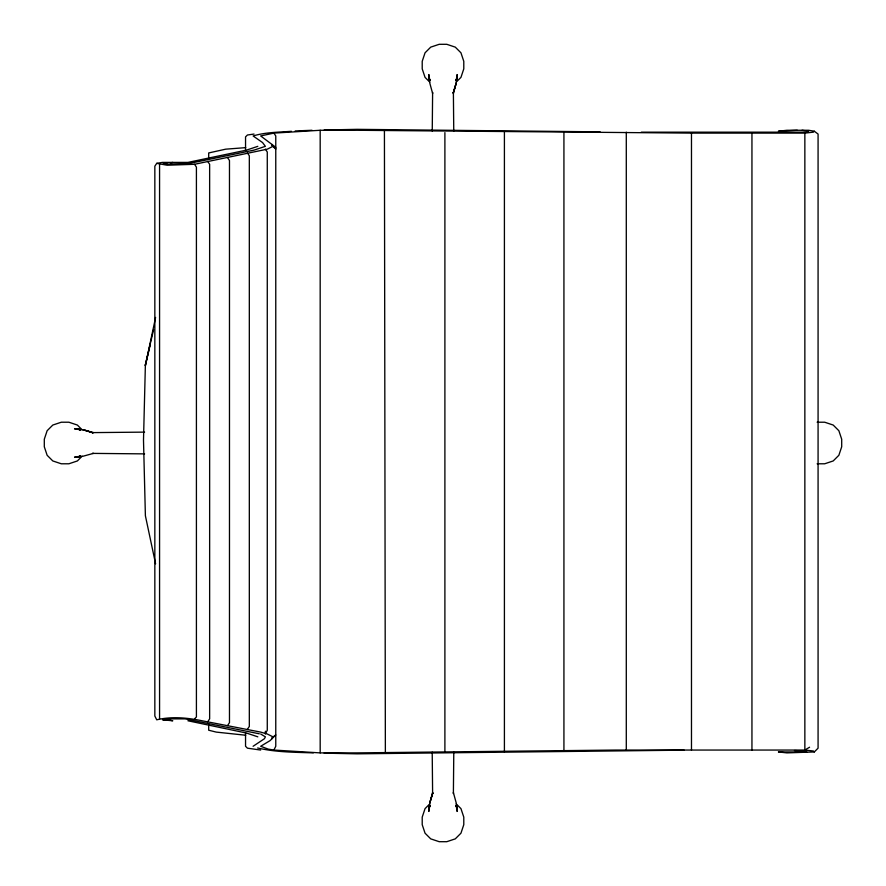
<?xml version="1.0" encoding="UTF-8"?>
<svg xmlns="http://www.w3.org/2000/svg" width="886" height="886" viewBox="0 0 886 886"><rect width="100%" height="100%" fill="white"/><g stroke="black" fill="none" stroke-linecap="round" stroke-linejoin="round"><path stroke-width="1.33" d="M432.246 131.073L432.612 92.487L432.612 93.429L429.776 83.04L428.824 74.535L429.776 80.205L428.824 78.311L430.341 80.205M453.787 752.17L453.388 793.513L453.388 792.571L456.224 802.96L457.176 811.465L456.224 805.795L457.176 807.689L455.659 805.795M153.577 329.692L145.393 364.578L143.499 440.165L145.393 515.752L155.593 563.85M145.393 364.578L145.393 365.53L155.593 317.421M145.393 365.53L150.044 345.485M271.991 738.714L272.943 736.831L267.273 733.996L260.661 732.102L202.074 720.772C187.4 717.704 171.452 716.242 156.733 719.82L154.84 716.043L154.84 166.18L156.733 163.345L162.404 162.404L187.91 162.404L246.485 150.122L257.826 146.334M271.991 737.772L275.767 734.937L270.108 740.607L260.661 746.278L268.214 749.113L273.885 750.054L275.767 746.278L275.767 135.946L273.885 133.11L260.661 135.946L275.767 147.286M207.745 721.713L209.639 718.878L209.639 164.287L207.745 161.451M227.591 725.49L229.474 722.655L229.474 160.51L227.591 157.675M247.427 729.267L249.32 726.431L249.32 155.781L247.427 152.946M455.659 80.205L457.176 78.311L456.224 80.205L457.176 74.535L456.224 83.04L453.255 92.886L456.224 83.04L453.388 93.429L453.388 92.487L453.754 131.073M430.341 805.795L428.824 807.689L429.776 805.795L428.824 811.465L429.776 802.96L432.745 793.114L429.776 802.96L432.612 792.571L432.612 793.513L432.213 752.17M82.088 456.224L77.37 460.953L68.864 463.788L61.311 463.788L52.806 460.953L47.135 455.282L44.3 446.777L44.3 439.223L47.135 430.718L52.806 425.047L61.311 422.212L68.864 422.212L77.37 425.047L82.088 429.776M456.224 82.088L460.953 77.37L463.788 68.864L463.788 61.311L460.953 52.806L455.282 47.135L446.777 44.3L439.223 44.3L430.718 47.135L425.047 52.806L422.212 61.311L422.212 68.864L425.047 77.37L429.776 82.088M194.521 718.878L196.415 716.984L196.415 167.122L194.521 164.287L167.122 165.228L156.733 163.345M794.465 750.531L805.795 750.996L806.747 751.948L778.395 751.948L786.901 752.89L814.3 751.948L818.077 748.172L818.077 134.052L814.3 131.217L813.359 132.169L804.853 133.11L691.479 133.11L357.025 130.275L320.178 130.275L273.885 133.11M429.776 803.912L425.047 808.63L422.212 817.136L422.212 824.689L425.047 833.194L430.718 838.865L439.223 841.7L446.777 841.7L455.282 838.865L460.953 833.194L463.788 824.689L463.788 817.136L460.953 808.63L456.224 803.912M80.205 455.659L78.311 457.176L80.205 456.224L74.535 457.176L83.04 456.224L93.429 453.388L92.487 453.388L144.584 453.876M253.097 746.278L264.438 738.714L265.379 736.831L260.661 733.996M809.582 747.219L804.853 750.054L615.892 750.054L357.025 752.89L320.178 752.89L273.885 750.054M806.747 132.169L808.63 131.217L802.018 130.275M194.521 164.287L267.273 149.169L272.943 146.334L271.991 144.451M170.433 162.869L172.792 162.404M254.038 134.052L247.427 135.004L245.544 136.887L245.544 150.631M295.204 130.951L311.994 130.275M797.3 130.275L778.395 131.217L786.901 130.275L808.63 130.275L814.3 131.217M245.721 147.641L225.697 149.169L208.697 152.946L208.697 158.35M291.439 131.294C278.68 132.258 265.357 132.236 253.097 135.946L262.544 142.557L265.379 146.334L254.038 150.122L189.792 163.345L164.552 164.287M324.165 130.009L357.025 129.334L600.154 131.848M684.136 750.165L357.025 753.831L324.165 753.155M144.584 432.124L92.487 432.612L93.429 432.612L83.04 429.776L74.535 428.824L80.205 429.776L78.311 428.824L80.205 430.341M641.287 132.169L805.607 132.169M166.889 163.345L163.345 163.345L163.345 164.287M817.136 422.212L824.689 422.212L833.194 425.047L838.865 430.718L841.7 439.223L841.7 446.777L838.865 455.282L833.194 460.953L824.689 463.788L817.136 463.788M166.889 719.82L163.345 719.82L164.287 718.878L185.074 718.878L259.332 733.807M313.323 752.89C294.772 752.225 275.779 752.303 257.638 747.972M245.721 735.236L216.25 732.102L208.697 730.219L208.697 724.272M162.404 719.82L172.792 720.772L168.063 719.82M260.661 750.054L247.427 748.172L245.544 746.278L245.544 732.534M187.91 720.772L246.485 733.054L257.826 736.831M275.767 148.228L271.991 145.393L275.767 149.169M814.3 751.948L813.359 750.996L804.853 750.054L804.853 133.11M265.379 149.169L267.273 152.004L267.273 730.219L265.379 733.996L265.379 731.227M384.424 130.275L385.366 752.89M751.948 133.11L751.948 750.054M691.479 133.11L691.479 750.054M626.291 132.169L626.291 750.054M563.928 132.169L563.928 750.996M504.411 132.169L504.411 751.948M444.894 132.601L444.894 751.948M320.178 130.275L320.178 752.89M159.569 164.287L159.569 718.878M86.817 430.718L83.04 429.776L92.864 432.8L86.817 430.718"/></g></svg>
